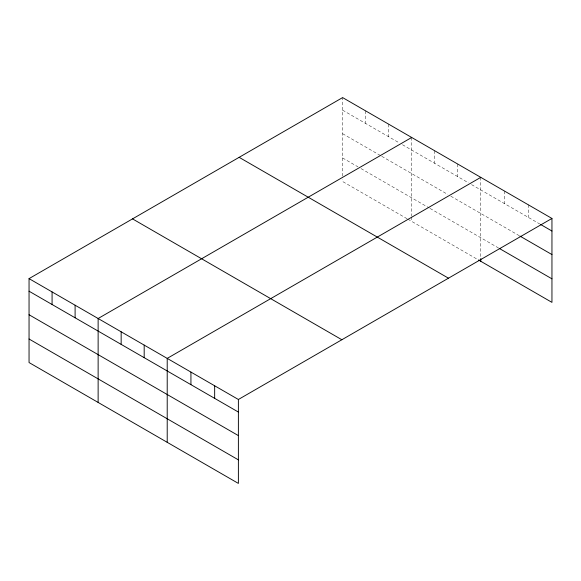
<?xml version="1.0" encoding="UTF-8"?>
<svg xmlns="http://www.w3.org/2000/svg" width="581" height="581" viewBox="0 0 581 581"><rect width="100%" height="100%" fill="white"/><g stroke="black" fill="none" stroke-linecap="round" stroke-linejoin="round"><path stroke-width="0.44" stroke-dasharray="2.9 2.18" d="M342.616 176.087L342.616 97.586M342.616 110.165L399.416 142.962M402.488 144.734L468.497 182.841M471.569 184.613L539.705 223.954M342.616 133.71L380.998 155.868M381.761 156.311L447.769 194.424M450.841 196.196L519.044 235.566M342.616 157.974L357.969 166.834M361.041 168.606L429.352 208.049M430.122 208.492L498.382 247.898M407.092 218.739L342.616 181.519L342.616 179.703M407.862 219.182L477.705 259.511M528.223 204.752L528.223 217.323M504.504 191.055L504.504 203.626M480.777 177.358L480.777 257.659M457.748 164.06L457.748 176.639M434.726 150.769L434.726 163.341M411.697 137.472L411.697 215.965M411.697 216.873L411.697 221.397M388.674 124.174L388.674 136.753M365.645 110.884L365.645 123.462"/><path stroke-width="0.87" d="M29.05 278.626L238.384 399.481L238.384 483.414L29.05 362.551L29.05 278.626L342.616 97.586L551.95 218.449L551.95 302.374L478.475 259.954M411.697 137.472L98.131 318.511L98.131 402.437M480.777 177.358L167.212 358.39L167.212 442.323M238.384 399.481L551.95 218.449M540.468 224.397L551.95 231.02M519.806 236.009L551.95 254.565M499.144 248.341L551.95 278.829M239.14 157.335L448.474 278.19M132.526 218.884L341.86 339.74M29.05 291.204L238.384 412.06M29.05 314.749L238.384 435.605M29.05 339.006L238.384 459.861M480.777 258.567L480.777 261.283M214.658 385.784L214.658 398.363M190.931 372.087L190.931 384.666M144.182 345.099L144.182 357.678M121.153 331.802L121.153 344.38M75.102 305.214L75.102 317.792M52.079 291.923L52.079 304.495"/></g></svg>
